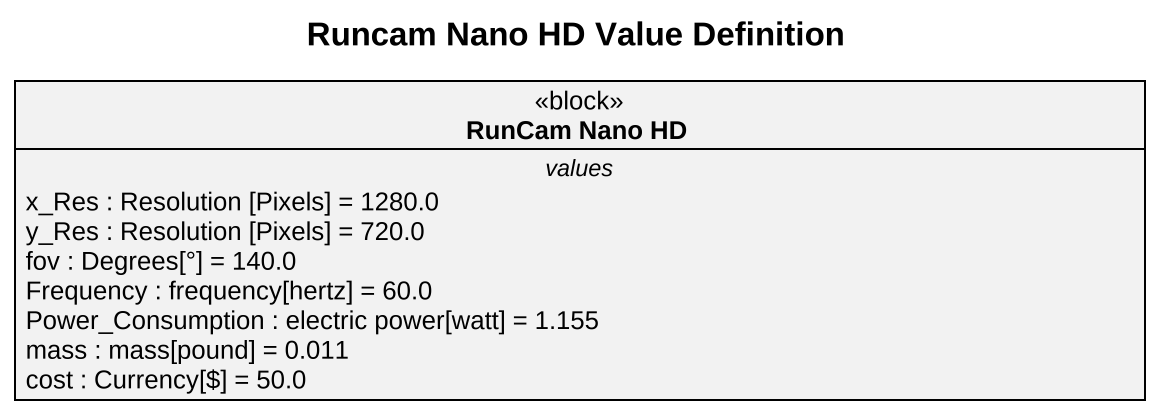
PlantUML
@startuml
title Runcam Nano HD Value Definition
hide circle
hide empty members
class "RunCam Nano HD" as RunCam_Nano_HD <<block>> {
  -- values --
  x_Res : Resolution [Pixels] = 1280.0
  y_Res : Resolution [Pixels] = 720.0
  fov : Degrees[°] = 140.0
  Frequency : frequency[hertz] = 60.0
  Power_Consumption : electric power[watt] = 1.155
  mass : mass[pound] = 0.011
  cost : Currency[$] = 50.0
}
@enduml
